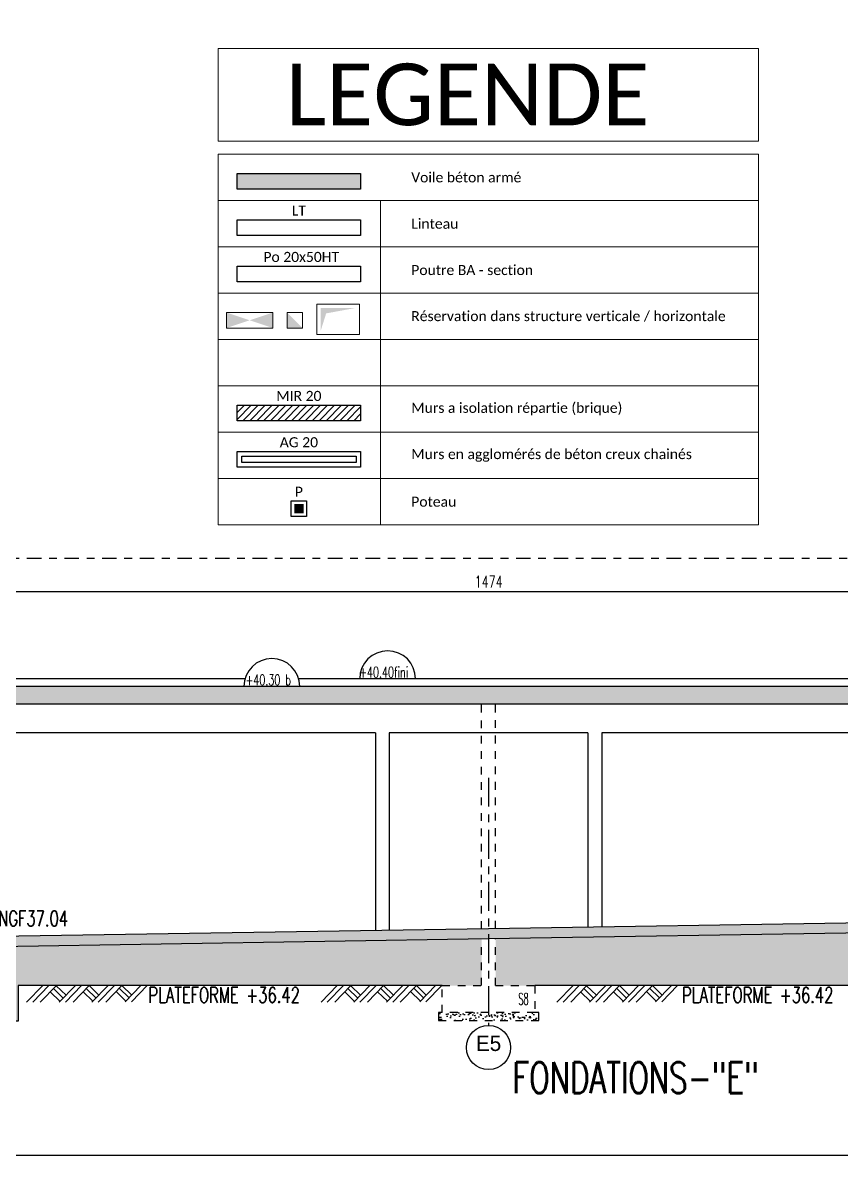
# Model space of a CAD drawing. Extents: x 308 to 437, y -199 to -146.
# Drawn here: x 383.48 to 394.09, y -198.96 to -184.3 of the extents above; entities that cross this region are included whole.
import ezdxf

# ---------------------------------------------------------------- set-up
doc = ezdxf.new("R2010")
doc.units = 0
doc.header["$LTSCALE"] = 0.5
doc.header["$MEASUREMENT"] = 0
for name, pattern in [('AXES2', [1.125, 0.75, -0.125, 0.125, -0.125]), ('DISCONTINU', [0.75, 0.5, -0.25]), ('DISCONTINU2', [0.375, 0.25, -0.125])]:
    doc.linetypes.add(name, pattern=pattern)
doc.layers.get('DEFPOINTS').update_dxf_attribs({"linetype": 'CONTINUOUS'})
for name, color, linetype in [('A05-AXES', 13, 'AXES2'), ('A19-COTATIONS', 146, 'CONTINUOUS'), ('AXES', 6, 'AXES2'), ('CADRE-CART', 7, 'CONTINUOUS'), ('COTATION', 7, 'CONTINUOUS'), ('HABILLAGE', 7, 'CONTINUOUS'), ('MURS', 3, 'CONTINUOUS'), ('POCHAGE', 254, 'CONTINUOUS'), ('POUTRES', 2, 'CONTINUOUS'), ('RAID', 1, 'CONTINUOUS'), ('RDC', 7, 'DISCONTINU2'), ('Texte', 7, 'CONTINUOUS')]:
    doc.layers.add(name, color=color, linetype=linetype)
for name, color, linetype, lineweight in [('STR - COTE', 7, 'CONTINUOUS', 13), ('STR - MACONNERIE', 4, 'CONTINUOUS', 30), ('STR - MACONNERIE HACHU', 1, 'CONTINUOUS', 9), ('STR - RESERVATIONS', 1, 'CONTINUOUS', 9), ('STR - TEXTE', 7, 'CONTINUOUS', 13), ('STR - TEXTE PLANCHER', 7, 'CONTINUOUS', 13), ('STR - VOILE HACHURE', 9, 'CONTINUOUS', 9)]:
    doc.layers.add(name, color=color, linetype=linetype, lineweight=lineweight)
doc.styles.add('CGotH', font='GOTHIC.TTF')
doc.styles.add('ROMANS8', font='romans.shx', dxfattribs={"width": 0.7})
doc.styles.get("Standard").update_dxf_attribs({"font": 'txt.shx'})
doc.styles.add('TPFi - Calibri 50 100e', font='calibri.ttf', dxfattribs={"height": 0.13})
doc.dimstyles.new('COT50 cm', dxfattribs={"dimtxt": 0.15, "dimasz": 0.06, "dimexe": 0.03, "dimexo": 0.1, "dimgap": 0.05, "dimtad": 1, "dimdec": 0, "dimlfac": 100, "dimzin": 0, "dimdsep": 46, "dimtxsty": 'ROMANS8', "dimblk1": 'OBLIQUE', "dimblk2": 'OBLIQUE', "dimsah": 1, "dimcen": 0.03, "dimdle": 0.03, "dimclrt": 1, "dimadec": 0, "dimazin": 0, "dimtfac": 1, "dimtdec": 0, "dimtmove": 0, "dimatfit": 3, "dimfxl": 0, "dimtolj": 1, "dimtzin": 0, "dimlwd": -1, "dimlwe": -1, "dimarcsym": 0})
pattern_1 = [(37.5, (0, -126.95472), (-0.003149668, 0.096341188), [0, -0.076, 0, -0.085, 0, -0.08125]), (7.5, (0, -126.95472), (0.088488835, 0.141107303), [0, -0.041, 0, -0.0685, 0, -0.02625]), (327.5, (-0.0615, -126.95472), (0.155707093, 0.000282953), [0, -0.025, 0, -0.09, 0, -0.1175]), (317.5, (-0.0615, -126.95472), (0.15030633, 0.04388378), [0, -0.0125, 0, -0.059, 0, -0.0675])]

# ---------------------------------------------------------------- blocks, each defined once
blk = doc.blocks.new('_Oblique')
at = {"layer": 'COTATION', "color": 0, "lineweight": -2}
blk.add_line((-0.5, -0.5), (0.5, 0.5), dxfattribs=at)
blk = doc.blocks.new('*D1693')
at = {"layer": 'COTATION', "color": 0, "transparency": 16777216}
for p, q in [((382.123, -191.662), (396.92, -191.662)), ((382.153, -191.864), (382.153, -191.632)), ((396.89, -191.81), (396.89, -191.632))]:
    blk.add_line(p, q, dxfattribs=at)
at = {"layer": 'DEFPOINTS', "color": 0, "transparency": 16777216}
for p in [(396.89, -191.662), (382.153, -191.964), (396.89, -191.91)]:
    blk.add_point(p, dxfattribs=at)
at = {"layer": 'COTATION', "color": 0, "transparency": 16777216, "xscale": 0.06, "yscale": 0.06, "zscale": 0.06, "rotation": 180}
blk.add_blockref('_Oblique', (382.153, -191.662), dxfattribs=at)
at = {"layer": 'COTATION', "color": 0, "transparency": 16777216, "xscale": 0.06, "yscale": 0.06, "zscale": 0.06}
blk.add_blockref('_Oblique', (396.89, -191.662), dxfattribs=at)
at = {"layer": 'COTATION', "color": 1, "transparency": 16777216, "insert": (389.521, -191.537), "char_height": 0.15, "attachment_point": 5, "style": 'ROMANS8'}
blk.add_mtext('\\A1;1474', dxfattribs=at)

msp = doc.modelspace()

# ---------------------------------------------------------------- hatches: boundary and pattern name
at = {"layer": 'COTATION', "linetype": 'DISCONTINU', "ltscale": 0.2}
h = msp.add_hatch(dxfattribs=at)
h.set_pattern_fill('AR-CONC', color=8, scale=0.02, style=0)
h.set_pattern_definition([(50, (388.57457, -197.21683), (0.143452, -0.01255), [0.015, -0.165]), (355, (388.57457, -197.21683), (-0.02775, 0.150438), [0.012, -0.132]), (100.451, (388.58653, -197.21787), (0.115702, 0.137888), [0.012748, -0.140228]), (46.184, (388.57457, -197.17683), (0.213448, -0.033104), [0.0225, -0.2475]), (96.636, (388.59236, -197.17959), (0.186932, 0.194824), [0.019122, -0.210343]), (351.184, (388.57457, -197.17683), (0.186932, 0.194824), [0.018, -0.198]), (21, (388.59457, -197.18683), (0.119381, -0.080524), [0.015, -0.165]), (326, (388.59457, -197.18683), (0.048663, 0.14503), [0.012, -0.132]), (71.451, (388.60452, -197.19354), (0.168044, 0.064506), [0.012748, -0.140228]), (37.5, (388.574575, -197.21683), (0.002432, 0.0665788), [0, -0.1304, 0, -0.134, 0, -0.1325]), (7.5, (388.574575, -197.21683), (0.052614, 0.0788823), [0, -0.0764, 0, -0.1274, 0, -0.0505]), (327.5, (388.529975, -197.21683), (0.1067645, -0.004511), [0, -0.05, 0, -0.156, 0, -0.207]), (317.5, (388.50997, -197.21683), (0.116637, 0.020021), [0, -0.065, 0, -0.1036, 0, -0.147])])
h.paths.add_polyline_path([(389.274, -197.1168), (388.9198, -197.1168), (388.8698, -197.1168), (388.8698, -197.2168), (389.274, -197.2168)])
h.paths.add_polyline_path([(390.1697, -197.1169), (389.8768, -197.1167), (389.274, -197.1168), (389.274, -197.2168), (390.1697, -197.2169)])
at = {"layer": 'HABILLAGE'}
h = msp.add_hatch(dxfattribs=at)
h.set_pattern_fill('AR-SAND', color=256, scale=0.05, style=0)
h.set_pattern_definition(pattern_1)
h.paths.add_polyline_path([(389.6097, -196.1592), (389.6097, -196.7668), (390.1197, -196.7668), (396.3788, -196.7668), (396.3788, -196.7668), (396.8899, -196.7668), (396.8899, -196.043), (396.8699, -196.043)])
h = msp.add_hatch(dxfattribs=at)
h.set_pattern_fill('AR-SAND', color=256, scale=0.05, style=0)
h.set_pattern_definition(pattern_1)
h.paths.add_polyline_path([(382.1729, -196.2782), (382.1729, -197.2268), (382.6727, -197.2268), (383.4258, -197.2268), (383.4278, -196.7668), (387.7564, -196.7668), (388.9198, -196.7668), (388.9198, -196.7668), (389.4298, -196.7668), (389.4298, -196.1624), (389.4098, -196.1624)])
at = {"layer": 'POCHAGE'}
h = msp.add_hatch(color=256, dxfattribs=at)
h.paths.add_polyline_path([(382.153, -192.8921), (382.153, -191.2326), (381.9731, -191.2326), (381.9731, -192.8921), (381.9229, -192.8921), (381.9229, -193.5404), (380.5729, -193.5404), (380.5729, -192.1917), (380.3728, -192.1917), (380.3728, -193.5404), (376.4445, -193.5404), (376.4445, -193.4404), (376.2945, -193.4404), (376.2945, -194.1404), (376.5445, -194.1404), (376.5445, -193.7904), (381.9229, -193.7904), (381.9229, -193.8921), (382.1729, -193.8921), (382.1729, -193.1221), (396.8899, -193.1221), (396.8899, -193.6421), (397.1401, -193.6421), (397.1401, -193.4372), (403.7673, -193.4372), (403.7672, -193.6872), (403.9696, -193.6872), (403.9696, -193.0872), (403.8196, -193.0872), (403.8196, -193.1872), (398.6695, -193.1872), (398.6695, -191.742), (398.4695, -191.742), (398.4695, -193.1872), (397.1401, -193.1872), (397.1401, -192.6421), (397.07, -192.6421), (397.07, -191.2326), (396.8899, -191.2326), (396.8899, -192.8921)])
h.paths.add_polyline_path([(381.948, -191.6498), (382.178, -191.6498), (382.178, -191.4248), (381.948, -191.4248)], flags=25)
for points in [[(396.9697, -195.9114), (389.5197, -196.0306), (389.5197, -196.1606), (396.9697, -196.0414)], [(389.5197, -196.0306), (382.0764, -196.1497), (382.0763, -196.2797), (389.5197, -196.1606)]]:
    msp.add_hatch(color=256, dxfattribs=at).paths.add_polyline_path(points)
at = {"layer": 'STR - MACONNERIE HACHU'}
h = msp.add_hatch(dxfattribs=at)
h.set_pattern_fill('ANSI31', color=256, scale=0.02, style=0)
h.set_pattern_definition([(45, (453.32485, -177.42112), (-0.04490128, 0.04490128), [])])
h.paths.add_polyline_path([(386.2622, -189.2508), (387.8622, -189.2508), (387.8622, -189.4508), (386.2622, -189.4508)])
at = {"layer": 'STR - VOILE HACHURE'}
msp.add_hatch(color=256, dxfattribs=at).paths.add_polyline_path([(386.2622, -186.2508), (387.8622, -186.2508), (387.8622, -186.4508), (386.2622, -186.4508)])

# ---------------------------------------------------------------- linework, layer by layer
at = {"layer": 'A19-COTATIONS', "color": 242, "lineweight": 30, "ltscale": 10, "true_color": 0xcd2027}
msp.add_circle((389.5197, -197.5692), 0.2858, dxfattribs=at)
at = {"layer": 'AXES', "color": 6, "ltscale": 0.5}
msp.add_line((354.776, -191.2326), (433.413, -191.2326), dxfattribs=at)
at = {"layer": 'AXES', "color": 1}
msp.add_line((389.5197, -194.0743), (389.5197, -197.2834), dxfattribs=at)
at = {"layer": 'CADRE-CART', "color": 1}
msp.add_lwpolyline([(307.8533, -154.9648), (437.1328, -154.9648), (437.1328, -198.9648), (307.8533, -198.9648)], close=True, dxfattribs=at)
at = {"layer": 'COTATION', "color": 8, "linetype": 'DISCONTINU', "ltscale": 0.2}
for p, q in [((389.4298, -196.032), (389.4298, -193.1221)), ((389.6097, -196.0292), (389.6097, -193.1221)), ((389.4298, -196.7668), (389.4298, -196.1621)), ((389.6097, -196.7668), (389.6097, -196.1592))]:
    msp.add_line(p, q, dxfattribs=at)
at = {"layer": 'COTATION', "color": 8}
for p, q in [((388.0528, -193.4921), (382.1729, -193.4921)), ((388.0528, -193.4921), (388.0528, -196.0541)), ((388.2328, -193.4921), (388.2328, -196.0512)), ((390.8064, -193.4921), (388.2328, -193.4921)), ((390.8064, -193.4921), (390.8064, -196.01)), ((390.9866, -193.4921), (390.9866, -196.0071)), ((396.8899, -193.4921), (390.9866, -193.4921))]:
    msp.add_line(p, q, dxfattribs=at)
at = {"layer": 'COTATION', "color": 8, "linetype": 'DISCONTINU', "ltscale": 0.2}
for points in [[(389.6097, -196.7668), (390.1197, -196.7668), (390.1197, -197.1168), (388.9198, -197.1168), (388.9198, -196.7668), (389.4298, -196.7668)], [(388.9198, -197.1168), (388.8698, -197.1168), (388.8698, -197.2168), (390.1697, -197.2169), (390.1697, -197.1169), (390.1197, -197.1168)]]:
    msp.add_lwpolyline(points, dxfattribs=at)
at = {"layer": 'COTATION'}
for centre in [(388.212, -192.7921), (386.7121, -192.8921)]:
    msp.add_arc(centre, 0.3611, 0, 180, dxfattribs=at)
at = {"layer": 'HABILLAGE'}
for p, q in [((383.5339, -196.9813), (383.7436, -196.7668)), ((383.6145, -196.9804), (383.8234, -196.7668)), ((383.7126, -196.9793), (383.9204, -196.7668)), ((383.8419, -196.8465), (383.9686, -196.9705)), ((383.883, -196.8045), (384.0098, -196.9284)), ((383.9186, -196.7677), (384.0455, -196.8918)), ((383.9574, -196.9813), (384.1671, -196.7668)), ((384.038, -196.9804), (384.2469, -196.7668)), ((384.1361, -196.9793), (384.3439, -196.7668)), ((384.2671, -196.8457), (384.3939, -196.9696)), ((384.3083, -196.8036), (384.435, -196.9275)), ((384.3439, -196.7668), (384.4708, -196.8909)), ((384.3821, -196.9813), (384.5918, -196.7668)), ((384.4628, -196.9804), (384.6725, -196.7659)), ((384.5609, -196.9793), (384.7706, -196.7648)), ((384.6939, -196.8436), (384.8206, -196.9676)), ((384.735, -196.8016), (384.8618, -196.9255)), ((384.7706, -196.7648), (384.8976, -196.8889)), ((384.8119, -196.9765), (385.0169, -196.7668)), ((384.8926, -196.9756), (385.0967, -196.7668)), ((387.3494, -196.9813), (387.5591, -196.7668)), ((387.4301, -196.9804), (387.6389, -196.7668)), ((387.5282, -196.9793), (387.7359, -196.7668)), ((387.6574, -196.8465), (387.7842, -196.9705)), ((387.6985, -196.8044), (387.8253, -196.9284)), ((387.7341, -196.7677), (387.8611, -196.8918)), ((387.7729, -196.9813), (387.9826, -196.7668)), ((387.8536, -196.9804), (388.0624, -196.7668)), ((387.9517, -196.9793), (388.1594, -196.7668)), ((388.0827, -196.8457), (388.2094, -196.9696)), ((388.1238, -196.8036), (388.2506, -196.9275)), ((388.1594, -196.7668), (388.2864, -196.8909)), ((388.1976, -196.9813), (388.4074, -196.7668)), ((388.2783, -196.9804), (388.488, -196.7659)), ((388.3764, -196.9793), (388.5861, -196.7648)), ((388.5094, -196.8436), (388.6362, -196.9676)), ((388.5505, -196.8016), (388.6773, -196.9255)), ((388.5861, -196.7648), (388.7131, -196.8889)), ((388.6275, -196.9765), (388.8324, -196.7668)), ((388.7081, -196.9756), (388.9122, -196.7668)), ((390.4046, -196.9813), (390.6143, -196.7668)), ((390.4852, -196.9804), (390.6941, -196.7668)), ((390.5834, -196.9793), (390.7911, -196.7668)), ((390.7126, -196.8465), (390.8394, -196.9705)), ((390.7537, -196.8045), (390.8805, -196.9284)), ((390.7893, -196.7677), (390.9163, -196.8918)), ((390.8281, -196.9813), (391.0378, -196.7668)), ((390.9088, -196.9804), (391.1176, -196.7668)), ((391.0069, -196.9793), (391.2146, -196.7668)), ((391.1379, -196.8457), (391.2646, -196.9696)), ((391.179, -196.8036), (391.3058, -196.9275)), ((391.2146, -196.7668), (391.3415, -196.8909)), ((391.2528, -196.9813), (391.4626, -196.7668)), ((391.3335, -196.9804), (391.5432, -196.7659)), ((391.4316, -196.9793), (391.6413, -196.7648)), ((391.5646, -196.8436), (391.6914, -196.9676)), ((391.6057, -196.8016), (391.7325, -196.9255)), ((391.6413, -196.7648), (391.7683, -196.8889)), ((391.6827, -196.9765), (391.8876, -196.7668)), ((391.7633, -196.9756), (391.9674, -196.7668))]:
    msp.add_line(p, q, dxfattribs=at)
at = {"layer": 'HABILLAGE', "color": 1, "flags": 128}
for points in [[(388.9198, -196.7668), (387.7564, -196.7668), (383.4278, -196.7668), (383.4258, -197.2268), (382.6727, -197.2268)], [(396.3788, -196.7668), (390.1197, -196.7668)]]:
    msp.add_lwpolyline(points, dxfattribs=at)
at = {"layer": 'MURS'}
for p, q in [((396.8899, -192.8921), (382.153, -192.8921)), ((396.8899, -193.1221), (382.1729, -193.1221)), ((396.9697, -195.9114), (389.5197, -196.0306)), ((389.5197, -196.0306), (382.0765, -196.1497)), ((396.9697, -196.0414), (389.5197, -196.1606)), ((389.5197, -196.1606), (382.0764, -196.2797))]:
    msp.add_line(p, q, dxfattribs=at)
msp.add_lwpolyline([(386.2622, -186.2508), (387.8622, -186.2508), (387.8622, -186.4508), (386.2622, -186.4508)], close=True, dxfattribs=at)
at = {"layer": 'RAID'}
msp.add_solid([(387.0022, -190.6508), (387.0022, -190.5308), (387.1222, -190.6508), (387.1222, -190.5308)], dxfattribs=at)
at = {"layer": 'RDC', "linetype": 'ByBlock'}
for p, q in [((386.3651, -192.7921), (382.153, -192.7921)), ((396.8899, -192.7921), (387.0591, -192.7921))]:
    msp.add_line(p, q, dxfattribs=at)
at = {"layer": 'STR - MACONNERIE'}
for points in [[(386.2622, -189.2508), (387.8622, -189.2508), (387.8622, -189.4508), (386.2622, -189.4508)], [(386.2622, -189.8508), (387.8622, -189.8508), (387.8622, -190.0508), (386.2622, -190.0508)]]:
    msp.add_lwpolyline(points, close=True, dxfattribs=at)
at = {"layer": 'STR - MACONNERIE', "color": 0}
msp.add_lwpolyline([(386.3222, -189.9108), (387.8022, -189.9108), (387.8022, -189.9908), (386.3222, -189.9908)], close=True, dxfattribs=at)
at = {"layer": 'STR - RESERVATIONS'}
for points in [[(387.2949, -187.9409), (387.8476, -187.9409), (387.8476, -188.3364), (387.2949, -188.3364)], [(386.125, -188.0508), (386.725, -188.0508), (386.725, -188.2508), (386.125, -188.2508)], [(386.9085, -188.0508), (387.1085, -188.0508), (387.1084, -188.2508), (386.9084, -188.2508)]]:
    msp.add_lwpolyline(points, close=True, dxfattribs=at)
for points in [[(387.3449, -187.9909), (387.7976, -187.9909), (387.3449, -188.2864), (387.4156, -188.0616)], [(386.125, -188.0508), (386.725, -188.2508), (386.125, -188.2508), (386.725, -188.0508)], [(386.9085, -188.0508), (387.1084, -188.2508), (386.9084, -188.2508), (387.0084, -188.2508)]]:
    msp.add_solid(points, dxfattribs=at)
at = {"layer": 'STR - TEXTE'}
for points in [[(386.0179, -186.0008), (386.0179, -190.8008)], [(386.0179, -186.0008), (393.0179, -186.0008)], [(393.0179, -186.0008), (393.0179, -190.8008)], [(388.1179, -186.6008), (388.1179, -190.8008)], [(386.0179, -187.8008), (393.0179, -187.8008)], [(386.0179, -188.4008), (393.0179, -188.4008)], [(386.0179, -189.0008), (393.0179, -189.0008)], [(386.0179, -189.6008), (393.0179, -189.6008)], [(386.0179, -190.2008), (393.0179, -190.2008)], [(386.0179, -190.8008), (393.0179, -190.8008)]]:
    msp.add_lwpolyline(points, dxfattribs=at)

# ---------------------------------------------------------------- texts
at = {"layer": 'A05-AXES', "color": 1, "ltscale": 0.5, "insert": (389.5198, -197.4134), "char_height": 0.2, "width": 0.3408, "attachment_point": 2, "rotation": 0.00168, "line_spacing_factor": 1.032839, "style": 'CGotH'}
msp.add_mtext('E5', dxfattribs=at)
at = {"layer": 'CADRE-CART', "color": 4, "style": 'ROMANS8', "width": 0.7}
msp.add_text('FONDATIONS-"E"', height=0.4, dxfattribs=at).set_placement((389.831, -198.1591))
at = {"layer": 'COTATION', "color": 8, "linetype": 'DISCONTINU', "ltscale": 0.2, "width": 0.52}
msp.add_text('S8', height=0.15, dxfattribs=at).set_placement((389.9056, -197.0135))
at = {"layer": 'HABILLAGE', "color": 1, "style": 'ROMANS8', "width": 0.65}
for s, p in [('+40.30 b ', (386.3705, -192.878)), ('+40.40fini ', (387.843, -192.778))]:
    msp.add_text(s, height=0.14, dxfattribs=at).set_placement(p)
at = {"layer": 'Texte', "color": 1, "style": 'ROMANS8', "width": 0.7}
for s, p in [('NGF37.04', (383.1667, -195.9969)), ('PLATEFORME +36.42', (385.1137, -196.9884)), ('PLATEFORME +36.42', (392.0255, -196.9883))]:
    msp.add_text(s, height=0.2, dxfattribs=at).set_placement(p)

# ---------------------------------------------------------------- dimensions: what is measured, and where the dimension line sits
at = {"layer": 'COTATION', "color": 0}
dim = msp.add_linear_dim(base=(396.8899, -191.6623), p1=(382.153, -191.9645), p2=(396.8899, -191.9103), dimstyle='COT50 cm', override={"dimtmove": 1, "dimfxl": 10}, dxfattribs=at)
dim.commit()
dim.dimension.update_dxf_attribs({"geometry": '*D1693', "text_midpoint": (389.5214, -191.5373)})

# ---------------------------------------------------------------- next in the draw order: texts
at = {"layer": 'STR - TEXTE', "char_height": 0.13, "style": 'TPFi - Calibri 50 100e', "bg_fill": 3, "box_fill_scale": 1, "bg_fill_color": 256, "bg_fill_transparency": 0}
for s, insert, attachment_point in [('Voile béton armé ', (388.5179, -186.3008), 4), ('LT', (387.0622, -186.7308), 5), ('Linteau', (388.5179, -186.9008), 4), ('Po 20x50HT', (387.0931, -187.3308), 5), ('Poutre BA - section', (388.5179, -187.5008), 4), ('Réservation dans structure verticale / horizontale', (388.5179, -188.1008), 4), ('MIR 20', (387.0622, -189.1308), 5), ('Murs a isolation répartie (brique)', (388.5179, -189.3008), 4), ('AG 20', (387.0622, -189.7308), 5), ('Murs en agglomérés de béton creux chainés', (388.5179, -189.9008), 4), ('P', (387.0622, -190.3708), 5), ('Poteau', (388.5179, -190.5008), 4)]:
    msp.add_mtext(s, dxfattribs=dict(at, insert=insert, attachment_point=attachment_point))
at = {"layer": 'STR - TEXTE PLANCHER', "insert": (386.8921, -184.8254), "char_height": 0.8, "attachment_point": 1, "style": 'TPFi - Calibri 50 100e', "bg_fill": 3, "box_fill_scale": 1, "bg_fill_color": 256, "bg_fill_transparency": 0}
msp.add_mtext('LEGENDE', dxfattribs=at)

# ---------------------------------------------------------------- next in the draw order: linework, layer by layer
at = {"layer": 'POUTRES'}
for points in [[(386.2622, -186.8508), (387.8622, -186.8508), (387.8622, -187.0508), (386.2622, -187.0508)], [(386.2622, -187.4508), (387.8622, -187.4508), (387.8622, -187.6508), (386.2622, -187.6508)]]:
    msp.add_lwpolyline(points, close=True, dxfattribs=at)
at = {"layer": 'RAID'}
msp.add_lwpolyline([(387.1622, -190.6908), (386.9622, -190.6908), (386.9622, -190.4908), (387.1622, -190.4908)], close=True, dxfattribs=at)
at = {"layer": 'STR - COTE', "ltscale": 100}
msp.add_lwpolyline([(386.0179, -184.6319), (393.0179, -184.6319), (393.0179, -185.8319), (386.0179, -185.8319)], close=True, dxfattribs=at)
at = {"layer": 'STR - TEXTE'}
for points in [[(386.0179, -186.6008), (393.0179, -186.6008)], [(386.0179, -187.2008), (393.0179, -187.2008)]]:
    msp.add_lwpolyline(points, dxfattribs=at)

doc.saveas('drawing.dxf')
